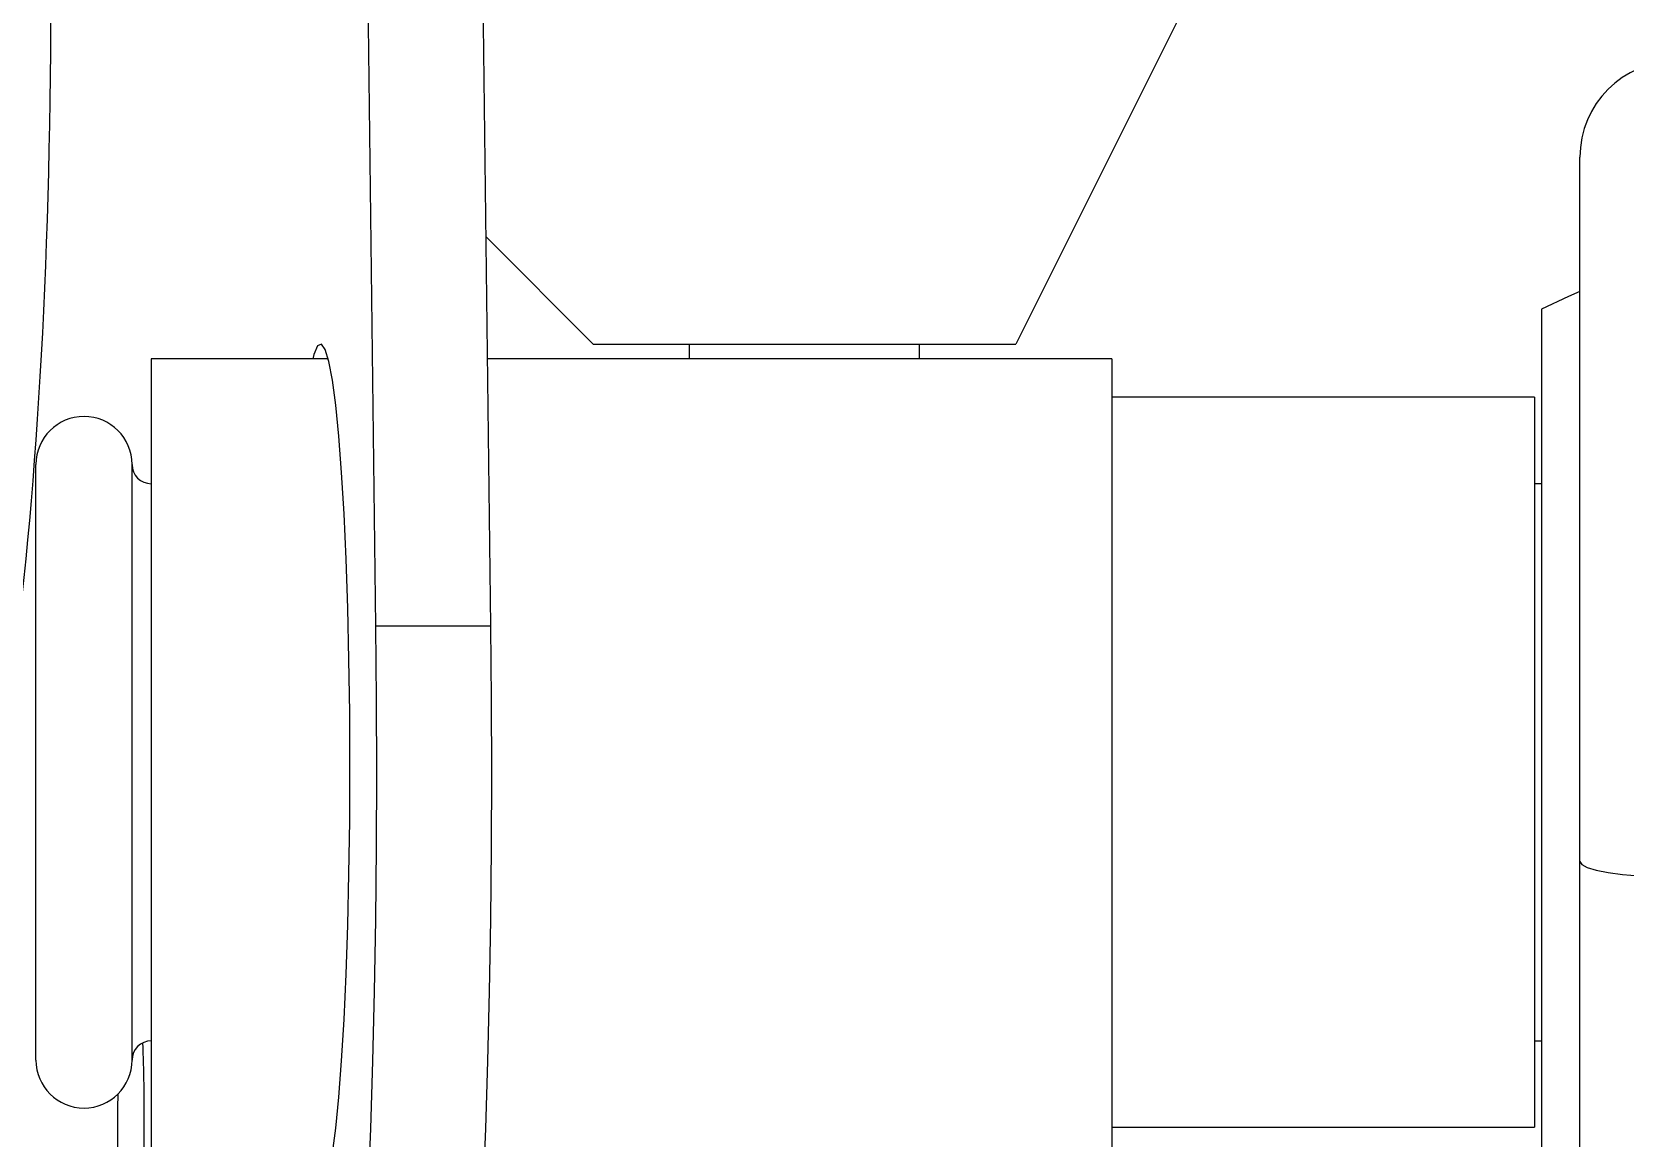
# Model space of a CAD drawing. Header units: millimetres. Extents: x -939 to 77961, y -54291 to 1503.
# Drawn here: x 33753.8 to 33836.7, y -10203.4 to -10145.8 of the extents above; entities that cross this region are included whole.
import ezdxf

# ---------------------------------------------------------------- set-up
doc = ezdxf.new("R2010")
doc.units = ezdxf.units.MM

# ---------------------------------------------------------------- blocks, each defined once
blk = doc.blocks.new('*U104')
at = {"color": 7, "linetype": 'Continuous', "lineweight": 25}
for p, q in [((-73.307, -32.46), (-73.785, 6.355)), ((-67.322, -32.46), (-67.799, 6.355)), ((-30, 2.226), (-40, -17.774)), ((-10.632, -44.706), (-10.632, -8.048)), ((-67.571, -12.193), (-61.991, -17.774)), ((-12.632, -15.957), (-12.632, -63.206)), ((-61.991, -17.774), (-40, -17.774)), ((-57, -17.774), (-57, -18.543)), ((-45, -18.543), (-45, -17.774)), ((-75.789, -18.543), (-85, -18.543)), ((-85, -18.543), (-85, -60.543)), ((-35, -18.543), (-67.493, -18.543)), ((-35, -18.543), (-35, -60.543)), ((-13, -20.543), (-35, -20.543)), ((-13, -20.543), (-13, -58.543)), ((-91, -24.234), (-91, -24.043)), ((-86, -24.234), (-86, -24.043)), ((-91, -55.043), (-91, -24.234)), ((-86, -55.043), (-86, -24.234)), ((-12.632, -25.043), (-13, -25.043)), ((-67.322, -32.46), (-73.307, -32.46)), ((-10.632, -77.283), (-10.632, -44.706)), ((-13, -54.043), (-12.632, -54.043)), ((-35, -58.543), (-13, -58.543))]:
    blk.add_line(p, q, dxfattribs=at)
at = {"color": 7, "linetype": 'Continuous', "lineweight": 25, "flags": 128}
for points in [[(-10.632, -15.043), (-11.224, -15.293), (-12.632, -15.957)], [(-74.658, -39.772), (-74.67, -36.958), (-74.708, -34.191), (-74.77, -31.516), (-74.855, -28.976), (-74.962, -26.613), (-75.09, -24.466), (-75.235, -22.571), (-75.396, -20.958), (-75.571, -19.654), (-75.755, -18.681), (-75.947, -18.053), (-76.143, -17.783), (-76.339, -17.873), (-76.533, -18.323), (-76.595, -18.543)], [(-77.219, -79.115), (-76.964, -80.293), (-76.703, -81.132), (-76.437, -81.626), (-76.17, -81.77), (-75.902, -81.563), (-75.637, -81.007), (-75.377, -80.106), (-75.123, -78.868), (-74.879, -77.303), (-74.645, -75.425), (-74.424, -73.248), (-74.218, -70.792), (-74.029, -68.077), (-73.858, -65.125), (-73.706, -61.961), (-73.575, -58.612), (-73.465, -55.105), (-73.379, -51.47), (-73.316, -47.738), (-73.277, -43.938), (-73.263, -40.104), (-73.273, -36.268), (-73.307, -32.46)], [(-70.208, -81.772), (-70.184, -81.77), (-69.917, -81.563), (-69.652, -81.007), (-69.391, -80.106), (-69.138, -78.868), (-68.893, -77.303), (-68.66, -75.425), (-68.439, -73.248), (-68.233, -70.792), (-68.044, -68.077), (-67.872, -65.125), (-67.72, -61.961), (-67.589, -58.612), (-67.48, -55.105), (-67.394, -51.47), (-67.331, -47.738), (-67.292, -43.939), (-67.277, -40.105), (-67.287, -36.268), (-67.322, -32.46)], [(-76.699, -60.543), (-76.535, -61.22), (-76.341, -61.67), (-76.144, -61.76), (-75.948, -61.489), (-75.757, -60.862), (-75.572, -59.889), (-75.398, -58.585), (-75.236, -56.972), (-75.091, -55.077), (-74.963, -52.93), (-74.856, -50.567), (-74.77, -48.027), (-74.708, -45.352), (-74.671, -42.585), (-74.658, -39.772)], [(-10.632, -44.706), (-10.536, -44.864), (-10.251, -45.016), (-9.789, -45.157), (-9.167, -45.28), (-8.41, -45.381), (-7.545, -45.456), (-6.607, -45.502), (-5.632, -45.518)], [(-86.746, -56.825), (-86.753, -57.537), (-86.753, -59.438), (-86.728, -61.305), (-86.679, -63.07), (-86.607, -64.669), (-86.515, -66.045), (-86.407, -67.148), (-86.287, -67.937), (-86.158, -68.386), (-86.026, -68.476), (-85.894, -68.205), (-85.769, -67.584), (-85.654, -66.633), (-85.554, -65.388), (-85.472, -63.894), (-85.411, -62.204), (-85.374, -60.38), (-85.361, -58.487), (-85.361, -58.487)]]:
    blk.add_lwpolyline(points, dxfattribs=at)
at = {"color": 7, "linetype": 'Continuous', "lineweight": 25}
for centre, radius, start, end in [((-5.632, -8.048), 5, 90, 180), ((-88.5, -24.043), 2.5, 0, 180), ((-85, -24.043), 1, 180, 270), ((-85, -55.043), 1, 90, 180), ((-214.237, -58.365), 128.877, 359.94584, 1.87866), ((-88.5, -55.043), 2.5, 180, 0)]:
    blk.add_arc(centre, radius, start, end, dxfattribs=at)
blk.add_ellipse((-97.219, 0), major_axis=(0.006, 50), ratio=0.139513, dxfattribs=at)

msp = doc.modelspace()

# ---------------------------------------------------------------- block references
msp.add_blockref('*U104', (33845, -10144.286))

doc.saveas('drawing.dxf')
